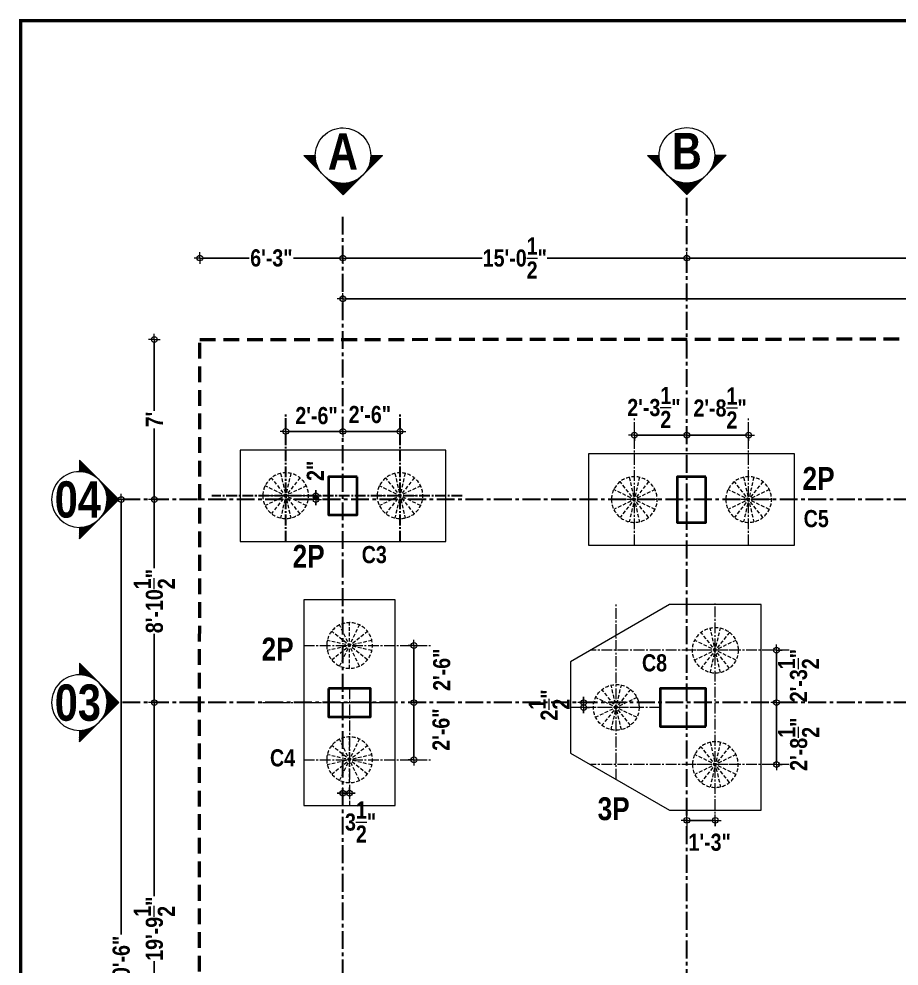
# Model space of a CAD drawing. Header units: inches. Extents: x 64086 to 138972, y -13497 to 16809.
# Drawn here: x 98379.1 to 98841.1, y -12927.7 to -12430.5 of the extents above; entities that cross this region are included whole.
import ezdxf
from ezdxf.enums import TextEntityAlignment as Align

# ---------------------------------------------------------------- set-up
doc = ezdxf.new("R2010")
doc.units = ezdxf.units.IN
doc.header["$LTSCALE"] = 0.5
doc.header["$MEASUREMENT"] = 0
doc.header["$PDMODE"] = 2
for name, pattern in [('CENTER', [2, 1.25, -0.25, 0.25, -0.25]), ('CENTER2', [1.125, 0.75, -0.125, 0.125, -0.125]), ('DASHED', [0.75, 0.5, -0.25]), ('DASHED2', [0.375, 0.25, -0.125])]:
    doc.linetypes.add(name, pattern=pattern)
for name, color, linetype, lineweight in [('Boundary', 6, 'DASHED', 50), ('BOX', 253, 'Continuous', 15), ('C.L.', 17, 'CENTER', 13), ('C.Line', 135, 'CENTER2', 13), ('Colm txt', 3, 'Continuous', 9), ('Column', 1, 'Continuous', 40), ('DIM', 5, 'Continuous', 13), ('G_Dim', 63, 'Continuous', 5), ('Grid', 32, 'CENTER2', 5), ('P.cap', 4, 'Continuous', 20), ('P.Text', 6, 'Continuous', 5), ('pile', 243, 'DASHED2', 20), ('WALL', 7, 'Continuous', 30)]:
    doc.layers.add(name, color=color, linetype=linetype, lineweight=lineweight)
doc.styles.get("Standard").update_dxf_attribs({"font": 'ARIALNB.TTF'})
doc.dimstyles.new('Column Dim', dxfattribs={"dimtxt": 9, "dimasz": 1.5, "dimexe": 13.25, "dimexo": 11, "dimgap": 1, "dimtad": 0, "dimdec": 1, "dimzin": 0, "dimdsep": 46, "dimlunit": 4, "dimtxsty": 'Standard', "dimblk": 'DIM', "dimcen": 0, "dimse1": 1, "dimse2": 1, "dimclrd": 5, "dimclre": 5, "dimclrt": 7, "dimadec": 0, "dimazin": 0, "dimtfac": 1, "dimtdec": 1, "dimtofl": 0, "dimtmove": 2, "dimatfit": 3, "dimldrblk": 'DIM', "dimfxl": 1, "dimtolj": 1, "dimtzin": 0, "dimarcsym": 0})

# ---------------------------------------------------------------- blocks, each defined once
blk = doc.blocks.new('DIM')
at = {"layer": 'DIM'}
for q in [(-2, 0), (0, 2), (0, -2), (2, 0)]:
    blk.add_line((0, 0), q, dxfattribs=at)
blk.add_circle((0, 0), 1, dxfattribs=at)
blk = doc.blocks.new('*D48')
at = {"layer": 'Defpoints', "color": 0, "ltscale": 15, "transparency": 16777216}
for p in [(98549.18, -12555.98), (98474.11, -12598.77), (98549.18, -12598.77)]:
    blk.add_point(p, dxfattribs=at)
at = {"layer": 'DIM', "color": 5, "lineweight": -2, "ltscale": 15, "transparency": 16777216}
for p, q in [((98475.61, -12555.98), (98500, -12555.98)), ((98547.68, -12555.98), (98523.29, -12555.98))]:
    blk.add_line(p, q, dxfattribs=at)
at = {"layer": 'DIM', "color": 5, "lineweight": -2, "ltscale": 15, "transparency": 16777216, "xscale": 1.5, "yscale": 1.5, "zscale": 1.5, "rotation": 180}
blk.add_blockref('DIM', (98474.11, -12555.98), dxfattribs=at)
at = {"layer": 'DIM', "color": 5, "lineweight": -2, "ltscale": 15, "transparency": 16777216, "xscale": 1.5, "yscale": 1.5, "zscale": 1.5}
blk.add_blockref('DIM', (98549.18, -12555.98), dxfattribs=at)
at = {"layer": 'DIM', "color": 7, "ltscale": 15, "transparency": 16777216, "insert": (98511.65, -12555.98), "char_height": 9, "attachment_point": 5}
blk.add_mtext('\\A1;6\'-3"', dxfattribs=at)
blk = doc.blocks.new('*D49')
at = {"layer": 'Defpoints', "color": 0, "ltscale": 15, "transparency": 16777216}
for p in [(98729.68, -12555.98), (98549.18, -12598.77), (98729.68, -12598.54)]:
    blk.add_point(p, dxfattribs=at)
at = {"layer": 'DIM', "color": 5, "lineweight": -2, "ltscale": 15, "transparency": 16777216}
for p, q in [((98550.68, -12555.98), (98622.37, -12555.98)), ((98728.18, -12555.98), (98656.48, -12555.98))]:
    blk.add_line(p, q, dxfattribs=at)
at = {"layer": 'DIM', "color": 5, "lineweight": -2, "ltscale": 15, "transparency": 16777216, "xscale": 1.5, "yscale": 1.5, "zscale": 1.5, "rotation": 180}
blk.add_blockref('DIM', (98549.18, -12555.98), dxfattribs=at)
at = {"layer": 'DIM', "color": 5, "lineweight": -2, "ltscale": 15, "transparency": 16777216, "xscale": 1.5, "yscale": 1.5, "zscale": 1.5}
blk.add_blockref('DIM', (98729.68, -12555.98), dxfattribs=at)
at = {"layer": 'DIM', "color": 7, "ltscale": 15, "transparency": 16777216, "insert": (98639.43, -12555.98), "char_height": 9, "attachment_point": 5}
blk.add_mtext('\\A1;15\'-0{\\H1.000000x;\\S1/2;}"', dxfattribs=at)
blk = doc.blocks.new('*D50')
at = {"layer": 'Defpoints', "color": 0, "ltscale": 15, "transparency": 16777216}
for p in [(99002.67, -12555.98), (98729.68, -12598.54), (99002.67, -12598.54)]:
    blk.add_point(p, dxfattribs=at)
at = {"layer": 'DIM', "color": 5, "lineweight": -2, "ltscale": 15, "transparency": 16777216}
for p, q in [((98731.18, -12555.98), (98851.57, -12555.98)), ((99001.17, -12555.98), (98880.77, -12555.98))]:
    blk.add_line(p, q, dxfattribs=at)
at = {"layer": 'DIM', "color": 5, "lineweight": -2, "ltscale": 15, "transparency": 16777216, "xscale": 1.5, "yscale": 1.5, "zscale": 1.5, "rotation": 180}
blk.add_blockref('DIM', (98729.68, -12555.98), dxfattribs=at)
at = {"layer": 'DIM', "color": 5, "lineweight": -2, "ltscale": 15, "transparency": 16777216, "xscale": 1.5, "yscale": 1.5, "zscale": 1.5}
blk.add_blockref('DIM', (99002.67, -12555.98), dxfattribs=at)
at = {"layer": 'DIM', "color": 7, "ltscale": 15, "transparency": 16777216, "insert": (98866.17, -12555.98), "char_height": 9, "attachment_point": 5}
blk.add_mtext('\\A1;22\'-9"', dxfattribs=at)
blk = doc.blocks.new('*D60')
at = {"layer": 'Defpoints', "color": 0, "ltscale": 15, "transparency": 16777216}
for p in [(98450.2, -12789.41), (98541.68, -12789.41), (98541.68, -13026.77)]:
    blk.add_point(p, dxfattribs=at)
at = {"layer": 'DIM', "color": 5, "lineweight": -2, "ltscale": 15, "transparency": 16777216}
for p, q in [((98450.2, -12790.91), (98450.2, -12891.04)), ((98450.2, -13025.27), (98450.2, -12925.14))]:
    blk.add_line(p, q, dxfattribs=at)
at = {"layer": 'DIM', "color": 5, "lineweight": -2, "ltscale": 15, "transparency": 16777216, "xscale": 1.5, "yscale": 1.5, "zscale": 1.5}
for p, rotation in [((98450.2, -12789.41), 90), ((98450.2, -13026.77), 270)]:
    blk.add_blockref('DIM', p, dxfattribs=dict(at, rotation=rotation))
at = {"layer": 'DIM', "color": 7, "ltscale": 15, "transparency": 16777216, "insert": (98450.2, -12908.09), "char_height": 9, "attachment_point": 5, "rotation": 90}
blk.add_mtext('\\A1;19\'-9{\\H1.000000x;\\S1/2;}"', dxfattribs=at)
blk = doc.blocks.new('*D61')
at = {"layer": 'Defpoints', "color": 0, "ltscale": 15, "transparency": 16777216}
for p in [(98450.2, -12682.77), (98541.68, -12682.77), (98541.68, -12789.41)]:
    blk.add_point(p, dxfattribs=at)
at = {"layer": 'DIM', "color": 5, "lineweight": -2, "ltscale": 15, "transparency": 16777216}
for p, q in [((98450.2, -12684.27), (98450.2, -12718.84)), ((98450.2, -12787.91), (98450.2, -12753.34))]:
    blk.add_line(p, q, dxfattribs=at)
at = {"layer": 'DIM', "color": 5, "lineweight": -2, "ltscale": 15, "transparency": 16777216, "xscale": 1.5, "yscale": 1.5, "zscale": 1.5}
for p, rotation in [((98450.2, -12682.77), 90), ((98450.2, -12789.41), 270)]:
    blk.add_blockref('DIM', p, dxfattribs=dict(at, rotation=rotation))
at = {"layer": 'DIM', "color": 7, "ltscale": 15, "transparency": 16777216, "insert": (98450.2, -12736.09), "char_height": 9, "attachment_point": 5, "rotation": 90}
blk.add_mtext('\\A1;8\'-10{\\H1.000000x;\\S1/2;}"', dxfattribs=at)
blk = doc.blocks.new('*D62')
at = {"layer": 'Defpoints', "color": 0, "ltscale": 15, "transparency": 16777216}
for p in [(98450.2, -12598.77), (98474.11, -12598.77), (98541.68, -12682.77)]:
    blk.add_point(p, dxfattribs=at)
at = {"layer": 'DIM', "color": 5, "lineweight": -2, "ltscale": 15, "transparency": 16777216}
for p, q in [((98450.2, -12600.27), (98450.2, -12636.12)), ((98450.2, -12681.27), (98450.2, -12645.42))]:
    blk.add_line(p, q, dxfattribs=at)
at = {"layer": 'DIM', "color": 5, "lineweight": -2, "ltscale": 15, "transparency": 16777216, "xscale": 1.5, "yscale": 1.5, "zscale": 1.5}
for p, rotation in [((98450.2, -12598.77), 90), ((98450.2, -12682.77), 270)]:
    blk.add_blockref('DIM', p, dxfattribs=dict(at, rotation=rotation))
at = {"layer": 'DIM', "color": 7, "ltscale": 15, "transparency": 16777216, "insert": (98450.2, -12640.77), "char_height": 9, "attachment_point": 5, "rotation": 90}
blk.add_mtext("\\A1;7'", dxfattribs=at)
blk = doc.blocks.new('*D83')
at = {"layer": 'Defpoints', "color": 0, "ltscale": 15, "transparency": 16777216}
for p in [(98541.68, -12682.77), (98432.86, -13168.77), (98541.68, -13168.77)]:
    blk.add_point(p, dxfattribs=at)
at = {"layer": 'DIM', "color": 5, "lineweight": -2, "ltscale": 15, "transparency": 16777216}
for p, q in [((98432.86, -12684.27), (98432.86, -12911.14)), ((98432.86, -13167.27), (98432.86, -12940.41))]:
    blk.add_line(p, q, dxfattribs=at)
at = {"layer": 'DIM', "color": 5, "lineweight": -2, "ltscale": 15, "transparency": 16777216, "xscale": 1.5, "yscale": 1.5, "zscale": 1.5}
for p, rotation in [((98432.86, -12682.77), 90), ((98432.86, -13168.77), 270)]:
    blk.add_blockref('DIM', p, dxfattribs=dict(at, rotation=rotation))
at = {"layer": 'DIM', "color": 7, "ltscale": 15, "transparency": 16777216, "insert": (98432.86, -12925.77), "char_height": 9, "attachment_point": 5, "rotation": 90}
blk.add_mtext('\\A1;40\'-6"', dxfattribs=at)
blk = doc.blocks.new('*D84')
at = {"layer": 'Defpoints', "color": 0, "ltscale": 15, "transparency": 16777216}
for p in [(99557.18, -12577.39), (98549.18, -12598.77), (99557.18, -12619.15)]:
    blk.add_point(p, dxfattribs=at)
at = {"layer": 'DIM', "color": 5, "lineweight": -2, "ltscale": 15, "transparency": 16777216}
for p, q in [((98550.68, -12577.39), (99045.66, -12577.39)), ((99555.68, -12577.39), (99060.7, -12577.39))]:
    blk.add_line(p, q, dxfattribs=at)
at = {"layer": 'DIM', "color": 5, "lineweight": -2, "ltscale": 15, "transparency": 16777216, "xscale": 1.5, "yscale": 1.5, "zscale": 1.5, "rotation": 180}
blk.add_blockref('DIM', (98549.18, -12577.39), dxfattribs=at)
at = {"layer": 'DIM', "color": 5, "lineweight": -2, "ltscale": 15, "transparency": 16777216, "xscale": 1.5, "yscale": 1.5, "zscale": 1.5}
blk.add_blockref('DIM', (99557.18, -12577.39), dxfattribs=at)
at = {"layer": 'DIM', "color": 7, "ltscale": 15, "transparency": 16777216, "insert": (99053.18, -12577.39), "char_height": 9, "attachment_point": 5}
blk.add_mtext("\\A1;84'", dxfattribs=at)
blk = doc.blocks.new('*D125')
at = {"layer": 'Defpoints', "color": 0, "ltscale": 15, "transparency": 16777216}
for p in [(98534.99, -12682.77), (98541.68, -12680.77), (98541.68, -12682.77)]:
    blk.add_point(p, dxfattribs=at)
at = {"layer": 'DIM', "color": 5, "lineweight": -2, "ltscale": 15, "transparency": 16777216}
for p, q in [((98534.99, -12679.27), (98534.99, -12677.77)), ((98534.99, -12684.27), (98534.99, -12685.77))]:
    blk.add_line(p, q, dxfattribs=at)
at = {"layer": 'DIM', "color": 5, "lineweight": -2, "ltscale": 15, "transparency": 16777216, "xscale": 1.5, "yscale": 1.5, "zscale": 1.5}
for p, rotation in [((98534.99, -12680.77), 270), ((98534.99, -12682.77), 90)]:
    blk.add_blockref('DIM', p, dxfattribs=dict(at, rotation=rotation))
at = {"layer": 'DIM', "color": 7, "ltscale": 15, "transparency": 16777216, "insert": (98534.7, -12667.72), "char_height": 9, "attachment_point": 5, "rotation": 90}
blk.add_mtext('\\A1;2"', dxfattribs=at)
blk = doc.blocks.new('PILE')
at = {"layer": 'pile', "ltscale": 15}
for p, q in [((-15.21, 10.81), (-4.79, -10.81)), ((-4.79, 10.81), (-15.21, -10.81)), ((-15.21, 10.81), (-4.79, -10.81)), ((-4.79, 10.81), (-15.21, -10.81)), ((-10, 12), (-10, -12)), ((-10, 12), (-10, -12)), ((-19.38, 7.48), (-0.62, -7.48)), ((-0.62, 7.48), (-19.38, -7.48)), ((-19.38, 7.48), (-0.62, -7.48)), ((-0.62, 7.48), (-19.38, -7.48)), ((1.7, -2.67), (-21.7, 2.67)), ((1.7, 2.67), (-21.7, -2.67)), ((1.7, -2.67), (-21.7, 2.67)), ((1.7, 2.67), (-21.7, -2.67))]:
    blk.add_line(p, q, dxfattribs=at)
blk.add_circle((-10, 0), 12, dxfattribs=at)
blk = doc.blocks.new('*D123')
at = {"layer": 'Defpoints', "color": 0, "ltscale": 15, "transparency": 16777216}
for p in [(98549.18, -12646.98), (98519.18, -12656.65), (98549.18, -12656.65)]:
    blk.add_point(p, dxfattribs=at)
at = {"layer": 'DIM', "color": 5, "lineweight": -2, "ltscale": 15, "transparency": 16777216}
blk.add_line((98520.68, -12646.98), (98547.68, -12646.98), dxfattribs=at)
at = {"layer": 'DIM', "color": 5, "lineweight": -2, "ltscale": 15, "transparency": 16777216, "xscale": 1.5, "yscale": 1.5, "zscale": 1.5, "rotation": 180}
blk.add_blockref('DIM', (98519.18, -12646.98), dxfattribs=at)
at = {"layer": 'DIM', "color": 5, "lineweight": -2, "ltscale": 15, "transparency": 16777216, "xscale": 1.5, "yscale": 1.5, "zscale": 1.5}
blk.add_blockref('DIM', (98549.18, -12646.98), dxfattribs=at)
at = {"layer": 'DIM', "color": 7, "ltscale": 15, "transparency": 16777216, "insert": (98535.35, -12638.76), "char_height": 9, "attachment_point": 5}
blk.add_mtext('\\A1;2\'-6"', dxfattribs=at)
blk = doc.blocks.new('*D124')
at = {"layer": 'Defpoints', "color": 0, "ltscale": 15, "transparency": 16777216}
for p in [(98549.18, -12646.98), (98549.18, -12656.65), (98579.18, -12656.65)]:
    blk.add_point(p, dxfattribs=at)
at = {"layer": 'DIM', "color": 5, "lineweight": -2, "ltscale": 15, "transparency": 16777216}
blk.add_line((98577.68, -12646.98), (98550.68, -12646.98), dxfattribs=at)
at = {"layer": 'DIM', "color": 5, "lineweight": -2, "ltscale": 15, "transparency": 16777216, "xscale": 1.5, "yscale": 1.5, "zscale": 1.5, "rotation": 180}
blk.add_blockref('DIM', (98549.18, -12646.98), dxfattribs=at)
at = {"layer": 'DIM', "color": 5, "lineweight": -2, "ltscale": 15, "transparency": 16777216, "xscale": 1.5, "yscale": 1.5, "zscale": 1.5}
blk.add_blockref('DIM', (98579.18, -12646.98), dxfattribs=at)
at = {"layer": 'DIM', "color": 7, "ltscale": 15, "transparency": 16777216, "insert": (98563.35, -12638.19), "char_height": 9, "attachment_point": 5}
blk.add_mtext('\\A1;2\'-6"', dxfattribs=at)
blk = doc.blocks.new('*D126')
at = {"layer": 'Defpoints', "color": 0, "ltscale": 15, "transparency": 16777216}
for p in [(98729.68, -12648.98), (98702.18, -12658.65), (98729.68, -12658.77)]:
    blk.add_point(p, dxfattribs=at)
at = {"layer": 'DIM', "color": 5, "lineweight": -2, "ltscale": 15, "transparency": 16777216}
blk.add_line((98703.68, -12648.98), (98728.18, -12648.98), dxfattribs=at)
at = {"layer": 'DIM', "color": 5, "lineweight": -2, "ltscale": 15, "transparency": 16777216, "xscale": 1.5, "yscale": 1.5, "zscale": 1.5, "rotation": 180}
blk.add_blockref('DIM', (98702.18, -12648.98), dxfattribs=at)
at = {"layer": 'DIM', "color": 5, "lineweight": -2, "ltscale": 15, "transparency": 16777216, "xscale": 1.5, "yscale": 1.5, "zscale": 1.5}
blk.add_blockref('DIM', (98729.68, -12648.98), dxfattribs=at)
at = {"layer": 'DIM', "color": 7, "ltscale": 15, "transparency": 16777216, "insert": (98712.45, -12634.46), "char_height": 9, "attachment_point": 5}
blk.add_mtext('\\A1;2\'-3{\\H1.000000x;\\S1/2;}"', dxfattribs=at)
blk = doc.blocks.new('*D127')
at = {"layer": 'Defpoints', "color": 0, "ltscale": 15, "transparency": 16777216}
for p in [(98729.68, -12648.98), (98729.68, -12658.77), (98762.18, -12658.65)]:
    blk.add_point(p, dxfattribs=at)
at = {"layer": 'DIM', "color": 5, "lineweight": -2, "ltscale": 15, "transparency": 16777216}
blk.add_line((98760.68, -12648.98), (98731.18, -12648.98), dxfattribs=at)
at = {"layer": 'DIM', "color": 5, "lineweight": -2, "ltscale": 15, "transparency": 16777216, "xscale": 1.5, "yscale": 1.5, "zscale": 1.5, "rotation": 180}
blk.add_blockref('DIM', (98729.68, -12648.98), dxfattribs=at)
at = {"layer": 'DIM', "color": 5, "lineweight": -2, "ltscale": 15, "transparency": 16777216, "xscale": 1.5, "yscale": 1.5, "zscale": 1.5}
blk.add_blockref('DIM', (98762.18, -12648.98), dxfattribs=at)
at = {"layer": 'DIM', "color": 7, "ltscale": 15, "transparency": 16777216, "insert": (98747.18, -12634.71), "char_height": 9, "attachment_point": 5}
blk.add_mtext('\\A1;2\'-8{\\H1.000000x;\\S1/2;}"', dxfattribs=at)
blk = doc.blocks.new('*D146')
at = {"layer": 'Defpoints', "color": 0, "ltscale": 15, "transparency": 16777216}
for p in [(98576.8, -12759.41), (98576.68, -12789.41), (98586.48, -12789.41)]:
    blk.add_point(p, dxfattribs=at)
at = {"layer": 'DIM', "color": 5, "lineweight": -2, "ltscale": 15, "transparency": 16777216}
blk.add_line((98586.48, -12760.91), (98586.48, -12787.91), dxfattribs=at)
at = {"layer": 'DIM', "color": 5, "lineweight": -2, "ltscale": 15, "transparency": 16777216, "xscale": 1.5, "yscale": 1.5, "zscale": 1.5}
for p, rotation in [((98586.48, -12759.41), 90), ((98586.48, -12789.41), 270)]:
    blk.add_blockref('DIM', p, dxfattribs=dict(at, rotation=rotation))
at = {"layer": 'DIM', "color": 7, "ltscale": 15, "transparency": 16777216, "insert": (98601.11, -12772.14), "char_height": 9, "attachment_point": 5, "rotation": 90}
blk.add_mtext('\\A1;2\'-6"', dxfattribs=at)
blk = doc.blocks.new('*D147')
at = {"layer": 'Defpoints', "color": 0, "ltscale": 15, "transparency": 16777216}
for p in [(98576.68, -12789.41), (98586.48, -12789.41), (98576.8, -12819.41)]:
    blk.add_point(p, dxfattribs=at)
at = {"layer": 'DIM', "color": 5, "lineweight": -2, "ltscale": 15, "transparency": 16777216}
blk.add_line((98586.48, -12817.91), (98586.48, -12790.91), dxfattribs=at)
at = {"layer": 'DIM', "color": 5, "lineweight": -2, "ltscale": 15, "transparency": 16777216, "xscale": 1.5, "yscale": 1.5, "zscale": 1.5}
for p, rotation in [((98586.48, -12789.41), 90), ((98586.48, -12819.41), 270)]:
    blk.add_blockref('DIM', p, dxfattribs=dict(at, rotation=rotation))
at = {"layer": 'DIM', "color": 7, "ltscale": 15, "transparency": 16777216, "insert": (98600.74, -12803.57), "char_height": 9, "attachment_point": 5, "rotation": 90}
blk.add_mtext('\\A1;2\'-6"', dxfattribs=at)
blk = doc.blocks.new('p-3')
at = {"layer": 'C.Line', "ltscale": 15}
for p, q in [((96723.81, -12750.91), (96790.72, -12750.91)), ((96702.19, -12780.91), (96771.81, -12780.91)), ((96723.81, -12810.91), (96790.72, -12810.91))]:
    blk.add_line(p, q, dxfattribs=at)
at = {"layer": 'P.cap'}
blk.add_lwpolyline([(96723.81, -12726.91), (96723.81, -12834.91), (96771.81, -12834.91), (96771.81, -12726.91)], close=True, dxfattribs=at)
at = {"layer": 'pile', "xscale": -1, "rotation": 180}
for p in [(96757.81, -12750.91), (96757.81, -12810.91)]:
    blk.add_blockref('PILE', p, dxfattribs=at)
blk = doc.blocks.new('*D148')
at = {"layer": 'Defpoints', "color": 0, "ltscale": 15, "transparency": 16777216}
for p in [(98549.18, -12796.91), (98552.68, -12796.91), (98552.68, -12836.94)]:
    blk.add_point(p, dxfattribs=at)
at = {"layer": 'DIM', "color": 5, "lineweight": -2, "ltscale": 15, "transparency": 16777216}
for p, q in [((98547.68, -12836.94), (98546.18, -12836.94)), ((98554.18, -12836.94), (98555.68, -12836.94))]:
    blk.add_line(p, q, dxfattribs=at)
at = {"layer": 'DIM', "color": 5, "lineweight": -2, "ltscale": 15, "transparency": 16777216, "xscale": 1.5, "yscale": 1.5, "zscale": 1.5}
blk.add_blockref('DIM', (98549.18, -12836.94), dxfattribs=at)
at = {"layer": 'DIM', "color": 5, "lineweight": -2, "ltscale": 15, "transparency": 16777216, "xscale": 1.5, "yscale": 1.5, "zscale": 1.5, "rotation": 180}
blk.add_blockref('DIM', (98552.68, -12836.94), dxfattribs=at)
at = {"layer": 'DIM', "color": 7, "ltscale": 15, "transparency": 16777216, "insert": (98558.47, -12852.09), "char_height": 9, "attachment_point": 5}
blk.add_mtext('\\A1;3{\\H1.000000x;\\S1/2;}"', dxfattribs=at)
blk = doc.blocks.new('*D149')
at = {"layer": 'Defpoints', "color": 0, "ltscale": 15, "transparency": 16777216}
for p in [(98768.68, -12761.91), (98768.68, -12789.41), (98776.8, -12789.41)]:
    blk.add_point(p, dxfattribs=at)
at = {"layer": 'DIM', "color": 5, "lineweight": -2, "ltscale": 15, "transparency": 16777216}
blk.add_line((98776.8, -12763.41), (98776.8, -12787.91), dxfattribs=at)
at = {"layer": 'DIM', "color": 5, "lineweight": -2, "ltscale": 15, "transparency": 16777216, "xscale": 1.5, "yscale": 1.5, "zscale": 1.5}
for p, rotation in [((98776.8, -12761.91), 90), ((98776.8, -12789.41), 270)]:
    blk.add_blockref('DIM', p, dxfattribs=dict(at, rotation=rotation))
at = {"layer": 'DIM', "color": 7, "ltscale": 15, "transparency": 16777216, "insert": (98788.34, -12775.22), "char_height": 9, "attachment_point": 5, "rotation": 90}
blk.add_mtext('\\A1;2\'-3{\\H1.000000x;\\S1/2;}"', dxfattribs=at)
blk = doc.blocks.new('*D150')
at = {"layer": 'Defpoints', "color": 0, "ltscale": 15, "transparency": 16777216}
for p in [(98768.68, -12789.41), (98776.8, -12789.41), (98768.68, -12821.91)]:
    blk.add_point(p, dxfattribs=at)
at = {"layer": 'DIM', "color": 5, "lineweight": -2, "ltscale": 15, "transparency": 16777216}
blk.add_line((98776.8, -12820.41), (98776.8, -12790.91), dxfattribs=at)
at = {"layer": 'DIM', "color": 5, "lineweight": -2, "ltscale": 15, "transparency": 16777216, "xscale": 1.5, "yscale": 1.5, "zscale": 1.5}
for p, rotation in [((98776.8, -12789.41), 90), ((98776.8, -12821.91), 270)]:
    blk.add_blockref('DIM', p, dxfattribs=dict(at, rotation=rotation))
at = {"layer": 'DIM', "color": 7, "ltscale": 15, "transparency": 16777216, "insert": (98788.42, -12811.24), "char_height": 9, "attachment_point": 5, "rotation": 90}
blk.add_mtext('\\A1;2\'-8{\\H1.000000x;\\S1/2;}"', dxfattribs=at)
blk = doc.blocks.new('*D151')
at = {"layer": 'Defpoints', "color": 0, "ltscale": 15, "transparency": 16777216}
for p in [(98675.56, -12789.41), (98692.68, -12789.41), (98692.68, -12791.91)]:
    blk.add_point(p, dxfattribs=at)
at = {"layer": 'DIM', "color": 5, "lineweight": -2, "ltscale": 15, "transparency": 16777216}
for p, q in [((98675.56, -12787.91), (98675.56, -12786.41)), ((98675.56, -12793.41), (98675.56, -12794.91))]:
    blk.add_line(p, q, dxfattribs=at)
at = {"layer": 'DIM', "color": 5, "lineweight": -2, "ltscale": 15, "transparency": 16777216, "xscale": 1.5, "yscale": 1.5, "zscale": 1.5}
for p, rotation in [((98675.56, -12789.41), 270), ((98675.56, -12791.91), 90)]:
    blk.add_blockref('DIM', p, dxfattribs=dict(at, rotation=rotation))
at = {"layer": 'DIM', "color": 7, "ltscale": 15, "transparency": 16777216, "insert": (98657.46, -12790.66), "char_height": 9, "attachment_point": 5, "rotation": 90}
blk.add_mtext('\\A1;2{\\H1.000000x;\\S1/2;}"', dxfattribs=at)
blk = doc.blocks.new('*D152')
at = {"layer": 'Defpoints', "color": 0, "ltscale": 15, "transparency": 16777216}
for p in [(98729.68, -12737.91), (98744.68, -12737.91), (98744.68, -12851.21)]:
    blk.add_point(p, dxfattribs=at)
at = {"layer": 'WALL', "color": 5, "lineweight": -2, "ltscale": 15, "transparency": 16777216}
blk.add_line((98731.18, -12851.21), (98743.18, -12851.21), dxfattribs=at)
at = {"layer": 'WALL', "color": 5, "lineweight": -2, "ltscale": 15, "transparency": 16777216, "xscale": 1.5, "yscale": 1.5, "zscale": 1.5, "rotation": 180}
blk.add_blockref('DIM', (98729.68, -12851.21), dxfattribs=at)
at = {"layer": 'WALL', "color": 5, "lineweight": -2, "ltscale": 15, "transparency": 16777216, "xscale": 1.5, "yscale": 1.5, "zscale": 1.5}
blk.add_blockref('DIM', (98744.68, -12851.21), dxfattribs=at)
at = {"layer": 'WALL', "color": 7, "ltscale": 15, "transparency": 16777216, "insert": (98741.72, -12862.74), "char_height": 9, "attachment_point": 5}
blk.add_mtext('\\A1;1\'-3"', dxfattribs=at)

msp = doc.modelspace()

# ---------------------------------------------------------------- hatches: boundary and pattern name
at = {"layer": 'Grid', "linetype": 'ByBlock'}
h = msp.add_hatch(dxfattribs=at)
h.set_pattern_fill('ANSI31', color=256, scale=1.20642, angle=360, style=0)
h.set_pattern_definition([(315, (87115.19828, -20271.55834), (-0.1066335106, -0.1066335106), [])])
h.paths.add_polyline_path([(98528.64, -12502.23), (98534.69, -12502.23, 0.197159), (98538.89, -12512.48)])
h.paths.add_polyline_path([(98559.54, -12512.62), (98549.29, -12522.87), (98539.03, -12512.62, 0.410265)])
h.paths.add_polyline_path([(98563.88, -12502.23), (98569.93, -12502.23), (98559.68, -12512.48, 0.197159)])
h = msp.add_hatch(dxfattribs=at)
h.set_pattern_fill('ANSI31', color=256, scale=1.20642, angle=360, style=0)
h.set_pattern_definition([(315, (87295.69828, -20271.3959), (-0.1066335106, -0.1066335106), [])])
h.paths.add_polyline_path([(98709.14, -12502.07), (98715.19, -12502.07, 0.197159), (98719.39, -12512.32)])
h.paths.add_polyline_path([(98740.04, -12512.46), (98729.79, -12522.71), (98719.53, -12512.46, 0.410265)])
h.paths.add_polyline_path([(98744.38, -12502.07), (98750.43, -12502.07), (98740.18, -12512.32, 0.197159)])
h = msp.add_hatch(dxfattribs=at)
h.set_pattern_fill('ANSI31', color=256, scale=1.20642, angle=270, style=0)
h.set_pattern_definition([(315, (106180.20414, -1248.68834), (0.1066335106, 0.1066335106), [])])
h.paths.add_polyline_path([(98410.87, -12662.13), (98410.87, -12668.18, -0.197159), (98421.13, -12672.38)])
h.paths.add_polyline_path([(98421.27, -12693.03), (98431.52, -12682.78), (98421.27, -12672.52, -0.410265)])
h.paths.add_polyline_path([(98410.87, -12697.37), (98410.87, -12703.42), (98421.13, -12693.17, -0.197159)])
h = msp.add_hatch(dxfattribs=at)
h.set_pattern_fill('ANSI31', color=256, scale=1.20642, angle=270, style=0)
h.set_pattern_definition([(315, (106180.20414, -1355.31907), (0.1066335106, 0.1066335106), [])])
h.paths.add_polyline_path([(98410.87, -12768.76), (98410.87, -12774.81, -0.197159), (98421.13, -12779.02)])
h.paths.add_polyline_path([(98421.27, -12799.66), (98431.52, -12789.41), (98421.27, -12779.15, -0.410265)])
h.paths.add_polyline_path([(98410.87, -12804), (98410.87, -12810.05), (98421.13, -12799.8, -0.197159)])

# ---------------------------------------------------------------- linework, layer by layer
at = {"layer": 'Boundary', "ltscale": 33}
msp.add_lwpolyline([(99674.11, -12597.69), (99817.7, -13202.68), (98473.7, -13202.77), (98474.11, -12598.77), (99674.11, -12597.69)], dxfattribs=at)
msp.add_lwpolyline([(99674.11, -12597.69), (99817.7, -13202.68), (98473.7, -13202.77), (98474.11, -12598.77), (99674.11, -12597.69)], dxfattribs=at)
at = {"layer": 'BOX', "const_width": 1.78}
msp.add_lwpolyline([(99886.08, -12431.35), (98380.03, -12431.35), (98380.03, -13496.35), (99886.08, -13496.35)], close=True, dxfattribs=at)
at = {"layer": 'C.L.', "lineweight": 30, "ltscale": 15}
for p, q in [((98729.68, -13253.69), (98729.68, -12522.71)), ((98549.18, -13263.69), (98549.18, -12532.87)), ((99882.85, -12682.77), (98431.52, -12682.77)), ((99882.85, -12789.41), (98431.52, -12789.41))]:
    msp.add_line(p, q, dxfattribs=at)
at = {"layer": 'C.Line', "lineweight": 30, "ltscale": 15}
for p, q in [((98519.18, -12704.77, -527.9), (98519.18, -12637.86, -527.9)), ((98579.18, -12704.77, -527.9), (98579.18, -12637.86, -527.9)), ((98611.75, -12680.77, -527.9), (98480.44, -12680.77, -527.9))]:
    msp.add_line(p, q, dxfattribs=at)
at = {"layer": 'C.Line', "ltscale": 15}
for p, q in [((98702.18, -12706.77), (98702.18, -12639.86)), ((98762.18, -12706.77), (98762.18, -12639.86)), ((98692.68, -12829.75), (98692.68, -12737.47)), ((98744.68, -12854.21), (98744.68, -12737.39)), ((98783.37, -12761.91), (98679.08, -12761.91)), ((98552.68, -12781.91), (98552.68, -12843.41)), ((98715.68, -12791.91), (98668.68, -12791.91)), ((98783.37, -12821.91), (98679.08, -12821.91))]:
    msp.add_line(p, q, dxfattribs=at)
at = {"layer": 'Column'}
for points in [[(98556.68, -12670.77), (98541.68, -12670.77), (98541.68, -12690.77), (98556.68, -12690.77)], [(98739.68, -12670.77), (98724.68, -12670.77), (98724.68, -12694.77), (98739.68, -12694.77)], [(98739.68, -12670.77), (98724.68, -12670.77), (98724.68, -12694.77), (98739.68, -12694.77)], [(98541.68, -12781.91), (98541.68, -12796.91), (98563.68, -12796.91), (98563.68, -12781.91)], [(98541.68, -12781.91), (98541.68, -12796.91), (98563.68, -12796.91), (98563.68, -12781.91)], [(98739.68, -12801.91), (98739.68, -12781.91), (98715.68, -12781.91), (98715.68, -12801.91)], [(98739.68, -12801.91), (98739.68, -12781.91), (98715.68, -12781.91), (98715.68, -12801.91)]]:
    msp.add_lwpolyline(points, close=True, dxfattribs=at)
at = {"layer": 'DIM', "ltscale": 15}
msp.add_line((98541.68, -12789.41), (98563.68, -12789.41), dxfattribs=at)
at = {"layer": 'Grid', "linetype": 'ByBlock'}
for points in [[(98563.88, -12502.22), (98569.94, -12502.22), (98549.28, -12522.87), (98528.64, -12502.23), (98534.69, -12502.23, -0.414214), (98549.29, -12487.63, -0.414052), (98563.88, -12502.22, -0.414169), (98549.29, -12516.83, -0.414214), (98534.69, -12502.23, 1)], [(98744.38, -12502.06), (98750.44, -12502.06), (98729.78, -12522.71), (98709.14, -12502.07), (98715.19, -12502.07, -0.414214), (98729.79, -12487.47, -0.414052), (98744.38, -12502.06, -0.414169), (98729.79, -12516.66, -0.414214), (98715.19, -12502.07, 1)], [(98410.87, -12697.37), (98410.87, -12703.43), (98431.52, -12682.77), (98410.87, -12662.13), (98410.87, -12668.18, 0.414214), (98396.28, -12682.78, 0.414052), (98410.87, -12697.37, 0.414169), (98425.47, -12682.78, 0.414214), (98410.87, -12668.18, -1)], [(98410.87, -12804), (98410.87, -12810.06), (98431.52, -12789.41), (98410.87, -12768.76), (98410.87, -12774.81, 0.414214), (98396.28, -12789.41, 0.414052), (98410.87, -12804, 0.414169), (98425.47, -12789.41, 0.414214), (98410.87, -12774.81, -1)]]:
    msp.add_lwpolyline(points, format="xyb", dxfattribs=at)
at = {"layer": 'P.cap', "elevation": -527.9}
msp.add_lwpolyline([(98495.18, -12704.77), (98603.18, -12704.77), (98603.18, -12656.77), (98495.18, -12656.77)], close=True, dxfattribs=at)
at = {"layer": 'P.cap'}
msp.add_lwpolyline([(98678.18, -12706.77), (98786.18, -12706.77), (98786.18, -12658.77), (98678.18, -12658.77)], close=True, dxfattribs=at)
msp.add_lwpolyline([(98720.68, -12845.91), (98768.68, -12845.91), (98768.68, -12737.91), (98720.68, -12737.91), (98668.68, -12767.91), (98668.68, -12815.91), (98720.68, -12845.91)], dxfattribs=at)

# ---------------------------------------------------------------- block references
at = {"layer": 'pile', "xscale": -1, "rotation": 270}
for p in [(98519.18, -12670.77, -527.9), (98579.18, -12670.77, -527.9), (98702.18, -12672.77), (98762.18, -12672.77), (98744.68, -12811.91)]:
    msp.add_blockref('PILE', p, dxfattribs=at)
at = {"layer": 'pile'}
msp.add_blockref('p-3', (1804.87, -8.5), dxfattribs=at)
at = {"layer": 'pile', "rotation": 270}
for p in [(98744.68, -12771.91), (98692.68, -12801.91)]:
    msp.add_blockref('PILE', p, dxfattribs=at)

# ---------------------------------------------------------------- texts
at = {"layer": 'Colm txt', "ltscale": 15}
for s, p in [('C5', (98797.65, -12692.78)), ('C3', (98565.66, -12711.68)), ('C8', (98712.77, -12768.5)), ('C4', (98517.51, -12818.38))]:
    msp.add_text(s, height=9, dxfattribs=at).set_placement(p, align=Align.MIDDLE_CENTER)
at = {"layer": 'G_Dim', "color": 7, "ltscale": 10}
for s, height, rotation, p in [('A', 19.05, 0, (98541.32, -12509.53)), ('B', 19.05, 0, (98721.82, -12509.36)), ('04', 19.051, 360, (98397.94, -12692.27)), ('03', 19.051, 360, (98397.94, -12798.9))]:
    msp.add_text(s, height=height, rotation=rotation, dxfattribs=at).set_placement(p)
at = {"layer": 'P.Text', "ltscale": 15}
for s, p in [('2P', (98798.89, -12671.72)), ('2P', (98531.21, -12712.56, -527.9)), ('2P', (98514.92, -12761.29)), ('3P', (98691.31, -12845.1))]:
    msp.add_text(s, height=12, dxfattribs=at).set_placement(p, align=Align.MIDDLE_CENTER)

# ---------------------------------------------------------------- dimensions: what is measured, and where the dimension line sits
at = {"layer": 'DIM', "ltscale": 15}
for base, p1, p2, picture, middle in [((98729.68, -12555.98), (98549.18, -12598.77), (98729.68, -12598.54), '*D49', (98639.43, -12555.98)), ((98549.18, -12555.98), (98474.11, -12598.77), (98549.18, -12598.77), '*D48', (98511.65, -12555.98)), ((99002.67, -12555.98), (98729.68, -12598.54), (99002.67, -12598.54), '*D50', (98866.17, -12555.98)), ((99557.18, -12577.39), (98549.18, -12598.77), (99557.18, -12619.15), '*D84', (99053.18, -12577.39))]:
    dim = msp.add_linear_dim(base=base, p1=p1, p2=p2, dimstyle='Column Dim', override={"dimfxl": 4}, dxfattribs=at)
    dim.commit()
    dim.dimension.update_dxf_attribs({"geometry": picture, "text_midpoint": middle})
for base, p1, p2, picture, middle in [((98450.2, -12598.77), (98541.68, -12682.77), (98474.11, -12598.77), '*D62', (98450.2, -12640.77)), ((98432.86, -13168.77), (98541.68, -12682.77), (98541.68, -13168.77), '*D83', (98432.86, -12925.77)), ((98450.2, -12682.77), (98541.68, -12789.41), (98541.68, -12682.77), '*D61', (98450.2, -12736.09)), ((98450.2, -12789.41), (98541.68, -13026.77), (98541.68, -12789.41), '*D60', (98450.2, -12908.09))]:
    dim = msp.add_linear_dim(base=base, p1=p1, p2=p2, angle=90, dimstyle='Column Dim', override={"dimfxl": 4}, dxfattribs=at)
    dim.commit()
    dim.dimension.update_dxf_attribs({"geometry": picture, "text_midpoint": middle})
for base, p1, p2, angle, override, picture, middle in [((98729.68, -12648.98), (98702.18, -12658.65), (98729.68, -12658.77), 180, {"dimfxl": 0.18}, '*D126', (98712.45, -12634.46)), ((98549.18, -12646.98, -527.9), (98519.18, -12656.65, -527.9), (98549.18, -12656.65, -527.9), 180, {"dimfxl": 0.18}, '*D123', (98535.35, -12638.76, -527.9)), ((98586.48, -12789.41), (98576.8, -12759.41), (98576.68, -12789.41), 90, {"dimfxl": 0.18}, '*D146', (98601.11, -12772.14)), ((98675.56, -12789.41), (98692.68, -12791.91), (98692.68, -12789.41), 90, {"dimfxl": 4}, '*D151', (98657.46, -12790.66)), ((98586.48, -12789.41), (98576.8, -12819.41), (98576.68, -12789.41), 270, {"dimfxl": 0.18}, '*D147', (98600.74, -12803.57))]:
    dim = msp.add_linear_dim(base=base, p1=p1, p2=p2, angle=angle, dimstyle='Column Dim', override=override, dxfattribs=at)
    dim.commit()
    dim.dimension.update_dxf_attribs({"geometry": picture, "text_midpoint": middle, "dimtype": 160})
for base, p1, p2, override, picture, middle in [((98729.68, -12648.98), (98762.18, -12658.65), (98729.68, -12658.77), {"dimfxl": 0.18}, '*D127', (98747.18, -12634.71)), ((98549.18, -12646.98, -527.9), (98579.18, -12656.65, -527.9), (98549.18, -12656.65, -527.9), {"dimfxl": 0.18}, '*D124', (98563.35, -12638.19, -527.9)), ((98552.68, -12836.94), (98549.18, -12796.91), (98552.68, -12796.91), {"dimfxl": 4}, '*D148', (98558.47, -12852.09))]:
    dim = msp.add_linear_dim(base=base, p1=p1, p2=p2, dimstyle='Column Dim', override=override, dxfattribs=at)
    dim.commit()
    dim.dimension.update_dxf_attribs({"geometry": picture, "text_midpoint": middle, "dimtype": 160})
for base, p1, p2, angle, picture, middle in [((98534.99, -12682.77), (98541.68, -12680.77), (98541.68, -12682.77), 90, '*D125', (98534.7, -12667.72)), ((98776.8, -12789.41), (98768.68, -12761.91), (98768.68, -12789.41), 270, '*D149', (98788.34, -12775.22)), ((98776.8, -12789.41), (98768.68, -12821.91), (98768.68, -12789.41), 90, '*D150', (98788.42, -12811.24))]:
    dim = msp.add_linear_dim(base=base, p1=p1, p2=p2, angle=angle, dimstyle='Column Dim', dxfattribs=at)
    dim.commit()
    dim.dimension.update_dxf_attribs({"geometry": picture, "text_midpoint": middle, "dimtype": 160})
at = {"layer": 'WALL', "ltscale": 15}
dim = msp.add_linear_dim(base=(98744.68, -12851.21), p1=(98729.68, -12737.91), p2=(98744.68, -12737.91), dimstyle='Column Dim', override={"dimfxl": 4}, dxfattribs=at)
dim.commit()
dim.dimension.update_dxf_attribs({"geometry": '*D152', "text_midpoint": (98741.72, -12862.74), "dimtype": 160})

doc.saveas('drawing.dxf')
